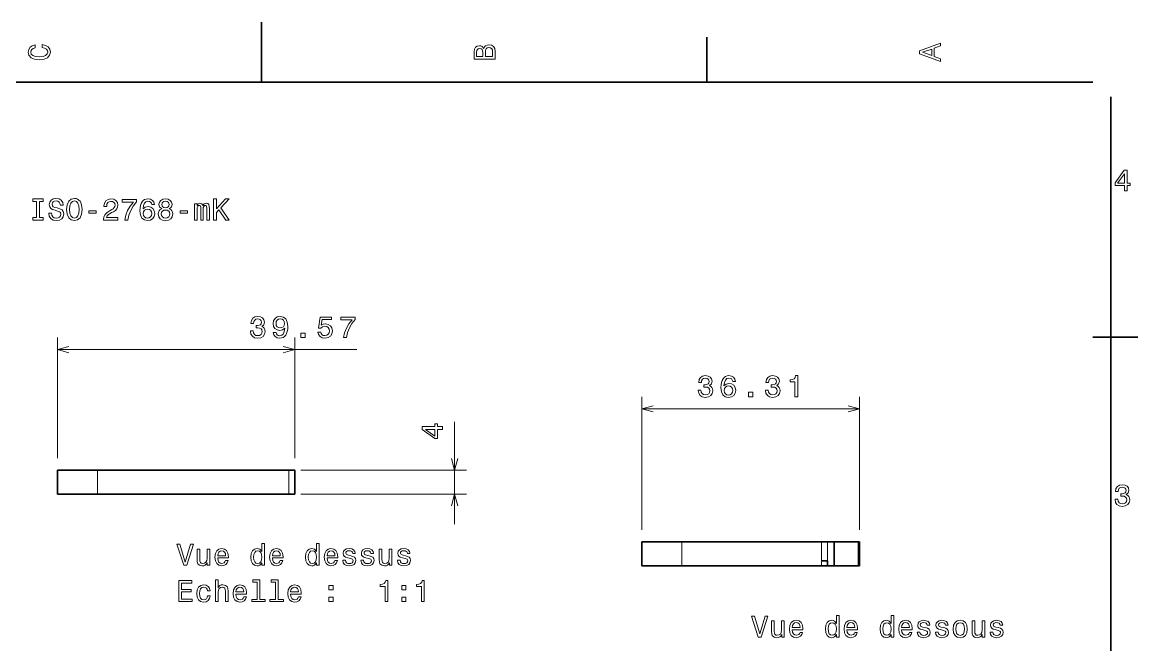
# Model space of a CAD drawing. Extents: x 0 to 297, y 0 to 210.
# Drawn here: x 108.7 to 294.5, y 106.3 to 210 of the extents above; entities that cross this region are included whole.
import ezdxf

# ---------------------------------------------------------------- set-up
doc = ezdxf.new("R2010")
doc.units = 0

msp = doc.modelspace()

# ---------------------------------------------------------------- linework, layer by layer
at = {"color": 7, "lineweight": 35, "ltscale": 0.25}
msp.add_line((148.5, 200), (148.5, 210), dxfattribs=at)
at = {"color": 7, "lineweight": 35, "ltscale": 0.1875}
for p, q in [((222.699997, 200), (222.699997, 207.5)), ((287, 157.5), (294.5, 157.5))]:
    msp.add_line(p, q, dxfattribs=at)
at = {"color": 7, "lineweight": 35}
for p, q in [((287, 200), (10, 200)), ((290, 7.593956), (290, 197.593964)), ((153.0634, 135.360916), (121.195175, 135.360916)), ((153.0634, 131.360916), (121.195175, 131.360916)), ((218.554901, 123.39077), (241.836823, 123.39077)), ((218.554901, 119.39077), (241.836578, 119.39077))]:
    msp.add_line(p, q, dxfattribs=at)
at = {"color": 7, "lineweight": 13}
for p, q in [((114.495178, 137.360916), (114.495178, 157.454132)), ((154.063385, 137.360916), (154.063385, 157.454132)), ((114.495178, 155.454132), (164.40152, 155.454132)), ((211.854904, 125.39077), (211.854904, 147.585052)), ((248.165375, 125.39077), (248.165375, 147.585052)), ((211.854904, 145.585052), (248.165375, 145.585052)), ((155.063385, 135.360916), (182.676834, 135.360916)), ((155.063385, 131.360916), (182.676834, 131.360916))]:
    msp.add_line(p, q, dxfattribs=at)
at = {"color": 7, "lineweight": 13, "ltscale": 0.425901}
msp.add_line((180.676834, 126.360916), (180.676834, 143.396942), dxfattribs=at)
at = {"color": 7, "lineweight": 35, "ltscale": 0.1675}
for p, q in [((114.495178, 135.360916), (121.195175, 135.360916)), ((114.495178, 131.360916), (121.195175, 131.360916)), ((218.554901, 123.39077), (211.854904, 123.39077)), ((218.554901, 119.39077), (211.854904, 119.39077))]:
    msp.add_line(p, q, dxfattribs=at)
at = {"color": 7, "lineweight": 35, "ltscale": 0.1}
for p, q in [((114.495178, 135.360916), (114.495178, 131.360916)), ((154.063385, 135.360916), (154.063385, 131.360916)), ((211.854904, 119.39077), (211.854904, 123.39077)), ((243.918076, 119.39077), (243.918076, 123.39077)), ((247.990814, 119.39077), (247.990814, 123.39077)), ((248.165375, 119.39077), (248.165375, 123.39077))]:
    msp.add_line(p, q, dxfattribs=at)
at = {"color": 7, "lineweight": 13, "ltscale": 0.1}
for p, q in [((121.195175, 135.360916), (121.195175, 131.360916)), ((153.0634, 135.360916), (153.0634, 131.360916)), ((218.554901, 119.39077), (218.554901, 123.39077)), ((248.119705, 119.39077), (248.119705, 123.39077))]:
    msp.add_line(p, q, dxfattribs=at)
at = {"color": 7, "lineweight": 35, "ltscale": 0.025}
for p, q in [((153.0634, 135.360916), (154.063385, 135.360916)), ((153.0634, 131.360916), (154.063385, 131.360916)), ((242.836807, 123.39077), (241.836823, 123.39077))]:
    msp.add_line(p, q, dxfattribs=at)
at = {"color": 7, "lineweight": 13, "ltscale": 0.078068}
msp.add_line((241.836823, 120.268066), (241.836823, 123.39077), dxfattribs=at)
at = {"color": 7, "lineweight": 13, "ltscale": 0.07929}
msp.add_line((242.836807, 120.219177), (242.836807, 123.39077), dxfattribs=at)
at = {"color": 7, "lineweight": 35, "ltscale": 0.027032}
msp.add_line((243.918076, 123.39077), (242.836807, 123.39077), dxfattribs=at)
at = {"color": 7, "lineweight": 35, "ltscale": 0.101831}
msp.add_line((243.917572, 123.39077), (247.990814, 123.39077), dxfattribs=at)
at = {"color": 7, "lineweight": 35, "ltscale": 0.003222}
for p, q in [((247.990814, 123.39077), (248.119705, 123.39077)), ((247.990814, 119.39077), (248.119705, 119.39077))]:
    msp.add_line(p, q, dxfattribs=at)
at = {"color": 7, "lineweight": 35, "ltscale": 0.001142}
for p, q in [((248.165375, 123.39077), (248.119705, 123.39077)), ((248.165375, 119.39077), (248.119705, 119.39077))]:
    msp.add_line(p, q, dxfattribs=at)
at = {"color": 7, "lineweight": 35, "ltscale": 0.025006}
msp.add_line((241.836578, 119.39077), (242.836807, 119.39077), dxfattribs=at)
at = {"color": 7, "lineweight": 35, "ltscale": 0.024973}
msp.add_line((241.836823, 120.268066), (242.835693, 120.256927), dxfattribs=at)
at = {"color": 7, "lineweight": 35, "ltscale": 0.000944}
msp.add_line((242.836807, 120.219177), (242.835693, 120.256927), dxfattribs=at)
at = {"color": 7, "lineweight": 35, "ltscale": 0.000188}
msp.add_line((242.84433, 119.39077), (242.836807, 119.39077), dxfattribs=at)
at = {"color": 7, "lineweight": 35, "ltscale": 0.026843}
msp.add_line((243.918076, 119.39077), (242.844345, 119.39077), dxfattribs=at)
at = {"color": 7, "lineweight": 35, "ltscale": 0.101818}
msp.add_line((243.918091, 119.39077), (247.990814, 119.39077), dxfattribs=at)
at = {"color": 7, "lineweight": 13}
for points in [[(111.93206, 205.817017), (112.35569, 205.716141), (112.658287, 205.549713), (112.844887, 205.317734), (112.905403, 205.045395), (112.814629, 204.71759), (112.54229, 204.460388), (112.098488, 204.28891), (111.483215, 204.233429), (110.872986, 204.28891), (110.424141, 204.455338), (110.151802, 204.71254), (110.055984, 205.045395), (110.106415, 205.287476), (110.247627, 205.494247), (110.474571, 205.655624), (110.787247, 205.766571), (110.787247, 206.245682), (110.308144, 206.094391), (109.94503, 205.832138), (109.718086, 205.474075), (109.637398, 205.045395), (109.763474, 204.510818), (110.116501, 204.10231), (110.696472, 203.840057), (111.483215, 203.749283), (112.269958, 203.840057), (112.84993, 204.10231), (113.208, 204.510818), (113.329041, 205.045395), (113.233215, 205.51442), (112.965927, 205.892654), (112.527161, 206.159943), (111.93206, 206.301163)], [(261.633209, 203.466858), (261.633209, 203.930847), (260.604401, 204.298996), (260.604401, 205.695969), (261.633209, 206.064133), (261.633209, 206.538193), (258.128174, 205.257217), (258.128174, 204.742798)], [(185.542007, 205.630417), (185.249496, 205.983429), (185.052811, 206.074219), (184.81073, 206.104477), (184.432495, 206.03891), (184.160156, 205.842224), (183.993729, 205.524506), (183.933212, 205.080704), (183.933212, 203.835022), (187.433212, 203.835022), (187.433212, 205.151306), (187.36261, 205.620331), (187.155838, 205.968307), (186.828018, 206.185165), (186.384216, 206.260818), (186.08667, 206.215424), (185.839554, 206.094391), (185.65799, 205.897705)], [(185.385666, 204.984879), (185.385666, 204.298996), (184.351807, 204.298996), (184.351807, 205.025223), (184.382065, 205.297562), (184.472839, 205.489197), (184.629181, 205.605194), (184.86116, 205.645538), (185.093155, 205.600143), (185.254532, 205.479111), (185.355408, 205.272339)], [(187.014618, 205.095825), (187.014618, 204.298996), (185.809296, 204.298996), (185.809296, 205.050446), (185.844589, 205.368164), (185.9505, 205.595108), (186.132065, 205.731277), (186.394302, 205.776657), (186.671692, 205.731277), (186.863327, 205.605194), (186.979324, 205.393372)], [(260.17572, 204.460388), (258.632477, 205), (260.17572, 205.539627)], [(292.277374, 181.916794), (292.731262, 181.916794), (292.731262, 182.784225), (293.23056, 182.784225), (293.23056, 183.187683), (292.731262, 183.187683), (292.731262, 185.341141), (292.272339, 185.341141), (290.739197, 183.228027), (290.739197, 182.784225), (292.277374, 182.784225)], [(291.162842, 183.187683), (292.277374, 184.756134), (292.277374, 183.187683)], [(111.030319, 177.475815), (110.384781, 177.475815), (110.384781, 177.052185), (112.139824, 177.052185), (112.139824, 177.475815), (111.494293, 177.475815), (111.494293, 180.128555), (112.139824, 180.128555), (112.139824, 180.552185), (110.384781, 180.552185), (110.384781, 180.128555), (111.030319, 180.128555)], [(113.501503, 178.207077), (113.042564, 178.207077), (113.143433, 177.672501), (113.395592, 177.279129), (113.78392, 177.042099), (114.308418, 176.95636), (114.827873, 177.037048), (115.216202, 177.258957), (115.463318, 177.606934), (115.554092, 178.065872), (115.478447, 178.479416), (115.266632, 178.746704), (114.923691, 178.923218), (114.46476, 179.054352), (114.071388, 179.150162), (113.814178, 179.261124), (113.667931, 179.422501), (113.622536, 179.674667), (113.667931, 179.901611), (113.799049, 180.073074), (114.000778, 180.189072), (114.27816, 180.229416), (114.560577, 180.178986), (114.782478, 180.042816), (114.928734, 179.815872), (114.999336, 179.50824), (115.458275, 179.50824), (115.458275, 179.518326), (115.377579, 179.992386), (115.140549, 180.345413), (114.767349, 180.567322), (114.263031, 180.64296), (113.809135, 180.567322), (113.456108, 180.355499), (113.229164, 180.027695), (113.148476, 179.604065), (113.214035, 179.225815), (113.405678, 178.968613), (113.708275, 178.797134), (114.121819, 178.666016), (114.530319, 178.550018), (114.837959, 178.439072), (115.024559, 178.277695), (115.090118, 178.015442), (115.029602, 177.748154), (114.87326, 177.546417), (114.63623, 177.420334), (114.32859, 177.37999), (113.985649, 177.435471), (113.723404, 177.596848), (113.556976, 177.8591)], [(116.038246, 178.802185), (116.129028, 178.015442), (116.391273, 177.435471), (116.799774, 177.077408), (117.334358, 176.95636), (117.863899, 177.077408), (118.277443, 177.435471), (118.534645, 178.015442), (118.630463, 178.802185), (118.534645, 179.583893), (118.423691, 179.901611), (118.277443, 180.163849), (117.863899, 180.521927), (117.611732, 180.612701), (117.334358, 180.64801), (116.794731, 180.521927), (116.38623, 180.1689), (116.129028, 179.588928)], [(122.175858, 177.052185), (124.581482, 177.052185), (124.581482, 177.485901), (122.680183, 177.485901), (122.786095, 177.722931), (122.967651, 177.919617), (123.527443, 178.277695), (123.824997, 178.428986), (124.157852, 178.645844), (124.394882, 178.89801), (124.531052, 179.195557), (124.581482, 179.533447), (124.495743, 179.957077), (124.258713, 180.289932), (123.895599, 180.501755), (123.426582, 180.577408), (122.942429, 180.491669), (122.57428, 180.254639), (122.337242, 179.876389), (122.256554, 179.377106), (122.256554, 179.306503), (122.715485, 179.306503), (122.715485, 179.346848), (122.760872, 179.689789), (122.897041, 179.941956), (123.113899, 180.103333), (123.401367, 180.158813), (123.693871, 180.108383), (123.910728, 179.9823), (124.051941, 179.785614), (124.102371, 179.538498), (124.06707, 179.306503), (123.971252, 179.109818), (123.809868, 178.938354), (123.587967, 178.787048), (123.290413, 178.625671), (122.796181, 178.312988), (122.448196, 177.980133), (122.241425, 177.576675), (122.175858, 177.067322)], [(125.741425, 177.052185), (126.250793, 177.052185), (126.417221, 177.884323), (126.709724, 178.66098), (127.123268, 179.382156), (127.662895, 180.057953), (127.662895, 180.476532), (125.262321, 180.476532), (125.262321, 180.017609), (127.178749, 180.017609), (126.623993, 179.336761), (126.205406, 178.625671), (125.912895, 177.869186)], [(130.688843, 179.6091), (130.593018, 180.017609), (130.371109, 180.32019), (130.028168, 180.511841), (129.584366, 180.577408), (129.286819, 180.542099), (129.029602, 180.446274), (128.802673, 180.289932), (128.611023, 180.068039), (128.459732, 179.790665), (128.348785, 179.452759), (128.278168, 179.054352), (128.257996, 178.605499), (128.338684, 177.889359), (128.585815, 177.369904), (128.984222, 177.057236), (129.5289, 176.951324), (130.018097, 177.042099), (130.391296, 177.279129), (130.633362, 177.652328), (130.719086, 178.126389), (130.633362, 178.605499), (130.401367, 178.973648), (130.043304, 179.205643), (129.599487, 179.286331), (129.120392, 179.185471), (128.762329, 178.89801), (128.837982, 179.452759), (128.999359, 179.851181), (129.246475, 180.088211), (129.589417, 180.1689), (129.841583, 180.128555), (130.033218, 180.022644), (130.159302, 179.84613), (130.224854, 179.6091)], [(131.88913, 178.938354), (131.631927, 178.797134), (131.455414, 178.600449), (131.344452, 178.353333), (131.309158, 178.055786), (131.389847, 177.606934), (131.621826, 177.258957), (132.000076, 177.037048), (132.514496, 176.951324), (133.023849, 177.037048), (133.4021, 177.258957), (133.634094, 177.606934), (133.719818, 178.055786), (133.679474, 178.353333), (133.573563, 178.600449), (133.391998, 178.797134), (133.139847, 178.938354), (133.341583, 179.059387), (133.482788, 179.225815), (133.568512, 179.427551), (133.598785, 179.674667), (133.518097, 180.03273), (133.306274, 180.32019), (132.963333, 180.50679), (132.514496, 180.577408), (132.060593, 180.50679), (131.717651, 180.32019), (131.500793, 180.03273), (131.42514, 179.674667), (131.450363, 179.427551), (131.536102, 179.225815)], [(140.528183, 177.052185), (140.992157, 177.052185), (140.992157, 178.297867), (141.405701, 178.741669), (142.58078, 177.052185), (143.14563, 177.052185), (141.733521, 179.079559), (143.10527, 180.552185), (142.48999, 180.552185), (140.992157, 178.933304), (140.992157, 180.552185), (140.528183, 180.552185)], [(116.5224, 178.802185), (116.577873, 179.412415), (116.744301, 179.861267), (117.001503, 180.133591), (117.334358, 180.229416), (117.662163, 180.133591), (117.919373, 179.856216), (118.0858, 179.407379), (118.146317, 178.802185), (118.0858, 178.191956), (117.919373, 177.743103), (117.662163, 177.470779), (117.334358, 177.37999), (117.001503, 177.470779), (116.744301, 177.743103), (116.577873, 178.186905)], [(119.760155, 178.207077), (120.980614, 178.207077), (120.980614, 178.605499), (119.760155, 178.605499)], [(130.229904, 178.121353), (130.174423, 177.803619), (130.033218, 177.561554), (129.806274, 177.400162), (129.523849, 177.349731), (129.226303, 177.400162), (128.999359, 177.556503), (128.853104, 177.798584), (128.807709, 178.116302), (128.858154, 178.428986), (128.999359, 178.666016), (129.231354, 178.817322), (129.544022, 178.872787), (129.81636, 178.817322), (130.033218, 178.671066), (130.174423, 178.434036)], [(131.793304, 178.065872), (131.838684, 178.33316), (131.984955, 178.534897), (132.211884, 178.666016), (132.514496, 178.711411), (132.812042, 178.666016), (133.038986, 178.534897), (133.185242, 178.33316), (133.235672, 178.065872), (133.185242, 177.778412), (133.038986, 177.561554), (132.812042, 177.420334), (132.514496, 177.374954), (132.211884, 177.420334), (131.984955, 177.561554), (131.838684, 177.778412)], [(131.904266, 179.634323), (131.944611, 179.856216), (132.065643, 180.027695), (132.257278, 180.133591), (132.514496, 180.17395), (132.766647, 180.133591), (132.958282, 180.027695), (133.07933, 179.856216), (133.124725, 179.634323), (133.07933, 179.407379), (132.958282, 179.230865), (132.766647, 179.114868), (132.514496, 179.079559), (132.257278, 179.119904), (132.065643, 179.230865), (131.944611, 179.407379)], [(134.940277, 178.207077), (136.160736, 178.207077), (136.160736, 178.605499), (134.940277, 178.605499)], [(137.366089, 177.052185), (137.774582, 177.052185), (137.774582, 178.862701), (137.799805, 179.13504), (137.875443, 179.331726), (137.99144, 179.447723), (138.142731, 179.493103), (138.263763, 179.452759), (138.344467, 179.351898), (138.384811, 179.18042), (138.399933, 178.953476), (138.399933, 177.052185), (138.783234, 177.052185), (138.783234, 178.862701), (138.808441, 179.12999), (138.884094, 179.326675), (139.005127, 179.447723), (139.156433, 179.493103), (139.277466, 179.452759), (139.358154, 179.351898), (139.408585, 178.953476), (139.408585, 177.052185), (139.817078, 177.052185), (139.817078, 178.923218), (139.79187, 179.311554), (139.711182, 179.6091), (139.549805, 179.790665), (139.287537, 179.856216), (138.979919, 179.755356), (138.742889, 179.462845), (138.556274, 179.750305), (138.243591, 179.856216), (137.956146, 179.755356), (137.75946, 179.472931), (137.75946, 179.760391), (137.366089, 179.760391)], [(146.668533, 158.553558), (146.668533, 158.518265), (146.749222, 158.034103), (146.986252, 157.67099), (147.359451, 157.439011), (147.853683, 157.353271), (148.378174, 157.439011), (148.771545, 157.660919), (149.023712, 158.013931), (149.114487, 158.467834), (149.074142, 158.765381), (148.963196, 159.007446), (148.781647, 159.194046), (148.539566, 159.330215), (148.867371, 159.602554), (148.983368, 160.03627), (148.907715, 160.429642), (148.690857, 160.727188), (148.33783, 160.913788), (147.853683, 160.979355), (147.399796, 160.898666), (147.051819, 160.676758), (146.82486, 160.32373), (146.749222, 159.854721), (146.749222, 159.819412), (147.198059, 159.819412), (147.238419, 160.142181), (147.369537, 160.374161), (147.58136, 160.515381), (147.878906, 160.565811), (148.141144, 160.525467), (148.332794, 160.419556), (148.448792, 160.248093), (148.494171, 160.016098), (148.448792, 159.768982), (148.327744, 159.602554), (148.115936, 159.501694), (147.828476, 159.471436), (147.63179, 159.476471), (147.63179, 159.078064), (147.878906, 159.08815), (148.196625, 159.042755), (148.433655, 158.921722), (148.57486, 158.725037), (148.625305, 158.467834), (148.569824, 158.175323), (148.423569, 157.958466), (148.191589, 157.822296), (147.883942, 157.776901), (147.566223, 157.827332), (147.334229, 157.978638), (147.187988, 158.220703), (147.132507, 158.553558)], [(150.465073, 158.321579), (150.54071, 157.923157), (150.757568, 157.615524), (151.10051, 157.423874), (151.554413, 157.353271), (151.851959, 157.38858), (152.119247, 157.479355), (152.346191, 157.635696), (152.537842, 157.857605), (152.689133, 158.134979), (152.800079, 158.477921), (152.865646, 158.871292), (152.890869, 159.32518), (152.80513, 160.03627), (152.558014, 160.555725), (152.164642, 160.868408), (151.625015, 160.979355), (151.130768, 160.88858), (150.757568, 160.6465), (150.515503, 160.2733), (150.434814, 159.804291), (150.515503, 159.320129), (150.752533, 158.951981), (151.10556, 158.719986), (151.554413, 158.644348), (152.028473, 158.740158), (152.386536, 159.032669), (152.305847, 158.47287), (152.14447, 158.074463), (151.897339, 157.837418), (151.559448, 157.76178), (151.297195, 157.797073), (151.10556, 157.908035), (150.979477, 158.084549), (150.929047, 158.321579)], [(150.924011, 159.809326), (150.974442, 160.122009), (151.115646, 160.369125), (151.337555, 160.525467), (151.625015, 160.580933), (151.922562, 160.525467), (152.149506, 160.369125), (152.29071, 160.127045), (152.346191, 159.814362), (152.29071, 159.496643), (152.149506, 159.259613), (151.917511, 159.113358), (151.609879, 159.062927), (151.332504, 159.113358), (151.115646, 159.259613), (150.974442, 159.491608)], [(157.896774, 158.366959), (158.007721, 157.953415), (158.254837, 157.630646), (158.61795, 157.428925), (159.081924, 157.353271), (159.591293, 157.444046), (159.989716, 157.691177), (160.241867, 158.084549), (160.337692, 158.588867), (160.251953, 159.057892), (160.009888, 159.426041), (159.631638, 159.663071), (159.142456, 159.74881), (158.764206, 159.688293), (158.471695, 159.521866), (158.612915, 160.464951), (160.146057, 160.464951), (160.146057, 160.878494), (158.275009, 160.878494), (157.997635, 159.022583), (158.401093, 159.022583), (158.693604, 159.259613), (159.066803, 159.345352), (159.389557, 159.289871), (159.636688, 159.128494), (159.79303, 158.881378), (159.848495, 158.563644), (159.79303, 158.245926), (159.631638, 157.99881), (159.384521, 157.842468), (159.066803, 157.786987), (158.7995, 157.822296), (158.592743, 157.938293), (158.441437, 158.119843), (158.365784, 158.366959)], [(162.182495, 157.454132), (162.691864, 157.454132), (162.858292, 158.28627), (163.150803, 159.062927), (163.564346, 159.784103), (164.103973, 160.4599), (164.103973, 160.878494), (161.7034, 160.878494), (161.7034, 160.419556), (163.619827, 160.419556), (163.065063, 159.738724), (162.646484, 159.027618), (162.353973, 158.271149)], [(155.063477, 157.454132), (155.759445, 157.454132), (155.759445, 158.205582), (155.063477, 158.205582)], [(221.267197, 148.684479), (221.267197, 148.64917), (221.347885, 148.165024), (221.584915, 147.80191), (221.958115, 147.569916), (222.452362, 147.484192), (222.976852, 147.569916), (223.370224, 147.791824), (223.622375, 148.144852), (223.713165, 148.59874), (223.672821, 148.896286), (223.561859, 149.138367), (223.38031, 149.324966), (223.138229, 149.461136), (223.466049, 149.733459), (223.582031, 150.167191), (223.506393, 150.560562), (223.289536, 150.858109), (222.936508, 151.044708), (222.452362, 151.11026), (221.998459, 151.029572), (221.650482, 150.807678), (221.423538, 150.454651), (221.347885, 149.985626), (221.347885, 149.950317), (221.796738, 149.950317), (221.837082, 150.273102), (221.968201, 150.505081), (222.180023, 150.646286), (222.47757, 150.696716), (222.739822, 150.656372), (222.931458, 150.550476), (223.047455, 150.378998), (223.09285, 150.147003), (223.047455, 149.899902), (222.926422, 149.733459), (222.7146, 149.632599), (222.427139, 149.602341), (222.230453, 149.607391), (222.230453, 149.208969), (222.47757, 149.219055), (222.795288, 149.173676), (223.032318, 149.052628), (223.173538, 148.855942), (223.223969, 148.59874), (223.168488, 148.306229), (223.022232, 148.089371), (222.790253, 147.953217), (222.48262, 147.907822), (222.164886, 147.958252), (221.932907, 148.109543), (221.786652, 148.351624), (221.731171, 148.684479)], [(227.484482, 150.141968), (227.388672, 150.550476), (227.166763, 150.853058), (226.823822, 151.044708), (226.38002, 151.11026), (226.082474, 151.074966), (225.825272, 150.979141), (225.598312, 150.8228), (225.406677, 150.600906), (225.255386, 150.323517), (225.144424, 149.985626), (225.073822, 149.587219), (225.05365, 149.138367), (225.134338, 148.422226), (225.381454, 147.902771), (225.779877, 147.590088), (226.324539, 147.484192), (226.813736, 147.574966), (227.186935, 147.811996), (227.429016, 148.185196), (227.51474, 148.659256), (227.429016, 149.138367), (227.197021, 149.506531), (226.838959, 149.73851), (226.395157, 149.819199), (225.916046, 149.718338), (225.557968, 149.430878), (225.633621, 149.985626), (225.794998, 150.384048), (226.04213, 150.621078), (226.385071, 150.701767), (226.637222, 150.661423), (226.828873, 150.555511), (226.954941, 150.378998), (227.020508, 150.141968)], [(232.475266, 148.684479), (232.475266, 148.64917), (232.555954, 148.165024), (232.792984, 147.80191), (233.166183, 147.569916), (233.660431, 147.484192), (234.184921, 147.569916), (234.578293, 147.791824), (234.830444, 148.144852), (234.921234, 148.59874), (234.88089, 148.896286), (234.769928, 149.138367), (234.588379, 149.324966), (234.346298, 149.461136), (234.674118, 149.733459), (234.7901, 150.167191), (234.714462, 150.560562), (234.497604, 150.858109), (234.144577, 151.044708), (233.660431, 151.11026), (233.206528, 151.029572), (232.858551, 150.807678), (232.631607, 150.454651), (232.555954, 149.985626), (232.555954, 149.950317), (233.004807, 149.950317), (233.045151, 150.273102), (233.17627, 150.505081), (233.388092, 150.646286), (233.685638, 150.696716), (233.947891, 150.656372), (234.139526, 150.550476), (234.255524, 150.378998), (234.300919, 150.147003), (234.255524, 149.899902), (234.134491, 149.733459), (233.922668, 149.632599), (233.635208, 149.602341), (233.438522, 149.607391), (233.438522, 149.208969), (233.685638, 149.219055), (234.003357, 149.173676), (234.240387, 149.052628), (234.381607, 148.855942), (234.432037, 148.59874), (234.376556, 148.306229), (234.230301, 148.089371), (233.998322, 147.953217), (233.690689, 147.907822), (233.372955, 147.958252), (233.140976, 148.109543), (232.99472, 148.351624), (232.93924, 148.684479)], [(237.391403, 147.585052), (237.850342, 147.585052), (237.850342, 151.11026), (237.507401, 151.11026), (237.416626, 150.802628), (237.235062, 150.595856), (236.957687, 150.474823), (236.574402, 150.434479), (236.574402, 150.076416), (237.391403, 150.076416)], [(227.025558, 148.654221), (226.970078, 148.336487), (226.828873, 148.094421), (226.601929, 147.933044), (226.319504, 147.882599), (226.021957, 147.933044), (225.794998, 148.089371), (225.648758, 148.331451), (225.603363, 148.64917), (225.653793, 148.961853), (225.794998, 149.198883), (226.026993, 149.350189), (226.339676, 149.405655), (226.612015, 149.350189), (226.828873, 149.203934), (226.970078, 148.966888)], [(229.662155, 147.585052), (230.358124, 147.585052), (230.358124, 148.336487), (229.662155, 148.336487)], [(178.676834, 142.156311), (178.676834, 142.610199), (177.809402, 142.610199), (177.809402, 143.109482), (177.405945, 143.109482), (177.405945, 142.610199), (175.252487, 142.610199), (175.252487, 142.15126), (177.365601, 140.618118), (177.809402, 140.618118), (177.809402, 142.156311)], [(177.405945, 141.041748), (175.837494, 142.156311), (177.405945, 142.156311)], [(290.729126, 130.51622), (290.729126, 130.480911), (290.809814, 129.996765), (291.046844, 129.633652), (291.420044, 129.401657), (291.914276, 129.315933), (292.438782, 129.401657), (292.832153, 129.623566), (293.08429, 129.976593), (293.175079, 130.430481), (293.134735, 130.728027), (293.023773, 130.970108), (292.842224, 131.156708), (292.600159, 131.292877), (292.927948, 131.565216), (293.043945, 131.998932), (292.968292, 132.392303), (292.751434, 132.68985), (292.398407, 132.87645), (291.914276, 132.942017), (291.460388, 132.861313), (291.112396, 132.63942), (290.885468, 132.286392), (290.809814, 131.817368), (290.809814, 131.782074), (291.258636, 131.782074), (291.299011, 132.104828), (291.430115, 132.336823), (291.641937, 132.478027), (291.939484, 132.528473), (292.201721, 132.488113), (292.393372, 132.382217), (292.509369, 132.210739), (292.554749, 131.97876), (292.509369, 131.731628), (292.388336, 131.565216), (292.176514, 131.46434), (291.889069, 131.434082), (291.692383, 131.439133), (291.692383, 131.04071), (291.939484, 131.050797), (292.257202, 131.005417), (292.494232, 130.884369), (292.635468, 130.687683), (292.685883, 130.430481), (292.630402, 130.13797), (292.484161, 129.921112), (292.252167, 129.784943), (291.944519, 129.739563), (291.626801, 129.789993), (291.394806, 129.941284), (291.248566, 130.183365), (291.193085, 130.51622)], [(136.67482, 123.009331), (135.797287, 120.028786), (134.894562, 123.009331), (134.415451, 123.009331), (135.545135, 119.504288), (136.049454, 119.504288), (137.153915, 123.009331)], [(148.561707, 119.922874), (148.561707, 119.504288), (149.005508, 119.504288), (149.005508, 123.125328), (148.566742, 123.125328), (148.566742, 121.798958), (148.228851, 122.182243), (148.022079, 122.273018), (147.785049, 122.308319), (147.356369, 122.207458), (147.023514, 121.925034), (146.806656, 121.471146), (146.731018, 120.860916), (146.806656, 120.250687), (147.023514, 119.791748), (147.356369, 119.504288), (147.785049, 119.40847), (148.022079, 119.443771), (148.233887, 119.534546)], [(157.669769, 119.922874), (157.669769, 119.504288), (158.113571, 119.504288), (158.113571, 123.125328), (157.67482, 123.125328), (157.67482, 121.798958), (157.336914, 122.182243), (157.130142, 122.273018), (156.893112, 122.308319), (156.464447, 122.207458), (156.131592, 121.925034), (155.914734, 121.471146), (155.839081, 120.860916), (155.914734, 120.250687), (156.131592, 119.791748), (156.464447, 119.504288), (156.893112, 119.40847), (157.130142, 119.443771), (157.341965, 119.534546)], [(139.877258, 122.212502), (139.433456, 122.212502), (139.433456, 120.649101), (139.383026, 120.285988), (139.236771, 120.023743), (139.009827, 119.862358), (138.71228, 119.811928), (138.47525, 119.852272), (138.323944, 119.973305), (138.23822, 120.180077), (138.218048, 120.472588), (138.218048, 122.212502), (137.774231, 122.212502), (137.774231, 120.432243), (137.789368, 120.074173), (137.885193, 119.776619), (138.177704, 119.504288), (138.646713, 119.40847), (138.89888, 119.443771), (139.115738, 119.534546), (139.302338, 119.690887), (139.453629, 119.917831), (139.453629, 119.504288), (139.877258, 119.504288)], [(141.213715, 120.72979), (142.988937, 120.72979), (142.993973, 120.936562), (142.913284, 121.516533), (142.691391, 121.950256), (142.338364, 122.212502), (141.869339, 122.308319), (141.4104, 122.207458), (141.057373, 121.925034), (140.830429, 121.466103), (140.749741, 120.860916), (140.825394, 120.240601), (141.052338, 119.786705), (141.400314, 119.504288), (141.854218, 119.40847), (142.247589, 119.47403), (142.570343, 119.6455), (142.807373, 119.917831), (142.943542, 120.280945), (142.504791, 120.280945), (142.414001, 120.079216), (142.282883, 119.927917), (141.909683, 119.806885), (141.622223, 119.862358), (141.405365, 120.038872), (141.264145, 120.326332), (141.213715, 120.714661)], [(141.213715, 121.102989), (141.269196, 121.450974), (141.405365, 121.708176), (141.612137, 121.864517), (141.884476, 121.919991), (142.151764, 121.864517), (142.358536, 121.708176), (142.484619, 121.450974), (142.529999, 121.102989)], [(147.860687, 121.909904), (148.153198, 121.839302), (148.375107, 121.642616), (148.506226, 121.314804), (148.556656, 120.860916), (148.506226, 120.401985), (148.375107, 120.074173), (148.153198, 119.872444), (147.860687, 119.806885), (147.583313, 119.872444), (147.371506, 120.074173), (147.230286, 120.407028), (147.184906, 120.860916), (147.230286, 121.309761), (147.371506, 121.637573), (147.583313, 121.839302)], [(150.321793, 120.72979), (152.097, 120.72979), (152.102051, 120.936562), (152.021362, 121.516533), (151.799454, 121.950256), (151.446426, 122.212502), (150.977417, 122.308319), (150.518478, 122.207458), (150.165451, 121.925034), (149.938507, 121.466103), (149.857819, 120.860916), (149.933456, 120.240601), (150.1604, 119.786705), (150.508392, 119.504288), (150.96228, 119.40847), (151.355652, 119.47403), (151.678421, 119.6455), (151.915451, 119.917831), (152.05162, 120.280945), (151.612854, 120.280945), (151.522079, 120.079216), (151.390961, 119.927917), (151.017761, 119.806885), (150.730286, 119.862358), (150.513428, 120.038872), (150.372223, 120.326332), (150.321793, 120.714661)], [(150.321793, 121.102989), (150.377258, 121.450974), (150.513428, 121.708176), (150.7202, 121.864517), (150.992538, 121.919991), (151.259827, 121.864517), (151.466599, 121.708176), (151.592682, 121.450974), (151.638077, 121.102989)], [(156.968765, 121.909904), (157.261276, 121.839302), (157.48317, 121.642616), (157.614304, 121.314804), (157.664734, 120.860916), (157.614304, 120.401985), (157.48317, 120.074173), (157.261276, 119.872444), (156.968765, 119.806885), (156.691391, 119.872444), (156.479568, 120.074173), (156.338364, 120.407028), (156.292969, 120.860916), (156.338364, 121.309761), (156.479568, 121.637573), (156.691391, 121.839302)], [(159.429855, 120.72979), (161.205078, 120.72979), (161.210114, 120.936562), (161.129425, 121.516533), (160.907532, 121.950256), (160.554504, 122.212502), (160.08548, 122.308319), (159.626541, 122.207458), (159.273514, 121.925034), (159.04657, 121.466103), (158.965881, 120.860916), (159.041534, 120.240601), (159.268478, 119.786705), (159.616455, 119.504288), (160.070343, 119.40847), (160.463715, 119.47403), (160.786484, 119.6455), (161.023514, 119.917831), (161.159683, 120.280945), (160.720917, 120.280945), (160.630142, 120.079216), (160.499023, 119.927917), (160.125824, 119.806885), (159.838364, 119.862358), (159.621506, 120.038872), (159.480286, 120.326332), (159.429855, 120.714661)], [(159.429855, 121.102989), (159.485336, 121.450974), (159.621506, 121.708176), (159.828278, 121.864517), (160.100616, 121.919991), (160.367905, 121.864517), (160.574677, 121.708176), (160.700745, 121.450974), (160.74614, 121.102989)], [(163.403915, 121.082817), (162.97525, 121.183685), (162.657532, 121.299675), (162.55162, 121.536705), (162.581879, 121.703133), (162.687775, 121.824173), (162.859253, 121.899818), (163.106369, 121.930077), (163.343399, 121.899818), (163.529999, 121.809044), (163.651031, 121.672874), (163.701477, 121.491318), (164.135193, 121.491318), (164.135193, 121.501404), (164.05954, 121.829216), (163.852768, 122.086418), (163.529999, 122.247803), (163.106369, 122.308319), (162.677704, 122.247803), (162.365021, 122.081375), (162.168335, 121.834259), (162.107819, 121.521576), (162.153198, 121.218987), (162.294403, 121.007172), (162.526398, 120.855873), (162.864288, 120.749962), (163.358536, 120.628929), (163.661133, 120.502846), (163.741821, 120.401985), (163.772079, 120.250687), (163.726685, 120.064087), (163.605652, 119.922874), (163.408966, 119.8321), (163.146713, 119.801842), (162.869339, 119.8321), (162.667603, 119.938004), (162.531448, 120.109474), (162.475967, 120.346504), (162.047287, 120.346504), (162.117905, 119.943047), (162.324677, 119.650543), (162.652481, 119.47403), (163.106369, 119.40847), (163.580429, 119.47403), (163.928421, 119.650543), (164.140228, 119.932961), (164.215881, 120.301117), (164.1604, 120.618843), (164.004059, 120.835701), (163.746857, 120.976913)], [(166.439941, 121.082817), (166.011261, 121.183685), (165.693542, 121.299675), (165.587646, 121.536705), (165.617889, 121.703133), (165.723801, 121.824173), (165.895279, 121.899818), (166.142395, 121.930077), (166.379425, 121.899818), (166.566025, 121.809044), (166.687057, 121.672874), (166.737488, 121.491318), (167.171204, 121.491318), (167.171204, 121.501404), (167.095566, 121.829216), (166.888794, 122.086418), (166.566025, 122.247803), (166.142395, 122.308319), (165.713715, 122.247803), (165.401031, 122.081375), (165.204346, 121.834259), (165.143829, 121.521576), (165.189224, 121.218987), (165.330429, 121.007172), (165.562424, 120.855873), (165.900314, 120.749962), (166.394562, 120.628929), (166.697144, 120.502846), (166.777832, 120.401985), (166.808105, 120.250687), (166.762711, 120.064087), (166.641678, 119.922874), (166.444992, 119.8321), (166.182739, 119.801842), (165.905365, 119.8321), (165.703629, 119.938004), (165.567459, 120.109474), (165.511993, 120.346504), (165.083313, 120.346504), (165.153915, 119.943047), (165.360687, 119.650543), (165.688507, 119.47403), (166.142395, 119.40847), (166.616455, 119.47403), (166.964447, 119.650543), (167.176254, 119.932961), (167.251907, 120.301117), (167.196426, 120.618843), (167.040085, 120.835701), (166.782883, 120.976913)], [(170.237488, 122.212502), (169.793686, 122.212502), (169.793686, 120.649101), (169.743256, 120.285988), (169.597, 120.023743), (169.370056, 119.862358), (169.07251, 119.811928), (168.83548, 119.852272), (168.684174, 119.973305), (168.59845, 120.180077), (168.578278, 120.472588), (168.578278, 122.212502), (168.13446, 122.212502), (168.13446, 120.432243), (168.149597, 120.074173), (168.245422, 119.776619), (168.537933, 119.504288), (169.006943, 119.40847), (169.259109, 119.443771), (169.475967, 119.534546), (169.662567, 119.690887), (169.813858, 119.917831), (169.813858, 119.504288), (170.237488, 119.504288)], [(172.511993, 121.082817), (172.083313, 121.183685), (171.765594, 121.299675), (171.659683, 121.536705), (171.689941, 121.703133), (171.795853, 121.824173), (171.967316, 121.899818), (172.214432, 121.930077), (172.451477, 121.899818), (172.638062, 121.809044), (172.759109, 121.672874), (172.80954, 121.491318), (173.243256, 121.491318), (173.243256, 121.501404), (173.167603, 121.829216), (172.960831, 122.086418), (172.638062, 122.247803), (172.214432, 122.308319), (171.785767, 122.247803), (171.473083, 122.081375), (171.276398, 121.834259), (171.215881, 121.521576), (171.261261, 121.218987), (171.402481, 121.007172), (171.63446, 120.855873), (171.972366, 120.749962), (172.466599, 120.628929), (172.769196, 120.502846), (172.849884, 120.401985), (172.880142, 120.250687), (172.834747, 120.064087), (172.713715, 119.922874), (172.517029, 119.8321), (172.254791, 119.801842), (171.977402, 119.8321), (171.775681, 119.938004), (171.639511, 120.109474), (171.58403, 120.346504), (171.155365, 120.346504), (171.225967, 119.943047), (171.432739, 119.650543), (171.760544, 119.47403), (172.214432, 119.40847), (172.688507, 119.47403), (173.036484, 119.650543), (173.248291, 119.932961), (173.323944, 120.301117), (173.268463, 120.618843), (173.112137, 120.835701), (172.854919, 120.976913)], [(134.73822, 113.457458), (136.95723, 113.457458), (136.95723, 113.881088), (135.202194, 113.881088), (135.202194, 115.066246), (136.765594, 115.066246), (136.765594, 115.484833), (135.202194, 115.484833), (135.202194, 116.533829), (136.916885, 116.533829), (136.916885, 116.957458), (134.73822, 116.957458)], [(139.514145, 115.267975), (139.952911, 115.267975), (139.862137, 115.671432), (139.645279, 115.989159), (139.307373, 116.185844), (138.868622, 116.26149), (138.384476, 116.160629), (138.016312, 115.878204), (137.784332, 115.419273), (137.703629, 114.804001), (137.779282, 114.193771), (138.006226, 113.739876), (138.364288, 113.457458), (138.853485, 113.361641), (139.287201, 113.437286), (139.625107, 113.649101), (139.857086, 113.981956), (139.957962, 114.425758), (139.534332, 114.425758), (139.458679, 114.143341), (139.317459, 113.931519), (139.115738, 113.8004), (138.868622, 113.760056), (138.560989, 113.825615), (138.339081, 114.027344), (138.202911, 114.355156), (138.157516, 114.81913), (138.202911, 115.273018), (138.344116, 115.60083), (138.571075, 115.802559), (138.868622, 115.873161), (139.130859, 115.827774), (139.327545, 115.711784), (139.458679, 115.520142)], [(140.825394, 113.457458), (141.269196, 113.457458), (141.269196, 115.020859), (141.31459, 115.378929), (141.460831, 115.641174), (141.68779, 115.802559), (141.990372, 115.863075), (142.232452, 115.812645), (142.383743, 115.676476), (142.459396, 115.449532), (142.484619, 115.146942), (142.484619, 113.457458), (142.928421, 113.457458), (142.928421, 115.237717), (142.908249, 115.595787), (142.817459, 115.893341), (142.519913, 116.165672), (142.055939, 116.26149), (141.803772, 116.226189), (141.586914, 116.130371), (141.405365, 115.979073), (141.269196, 115.772301), (141.269196, 117.078499), (140.825394, 117.078499)], [(144.249741, 114.682961), (146.024963, 114.682961), (146.029999, 114.889732), (145.94931, 115.469704), (145.727402, 115.903427), (145.37439, 116.165672), (144.905365, 116.26149), (144.446426, 116.160629), (144.093399, 115.878204), (143.866455, 115.419273), (143.785767, 114.814087), (143.86142, 114.193771), (144.088364, 113.739876), (144.43634, 113.457458), (144.890228, 113.361641), (145.2836, 113.4272), (145.606369, 113.598671), (145.843399, 113.871002), (145.979568, 114.234116), (145.540802, 114.234116), (145.450027, 114.032387), (145.318909, 113.881088), (144.945709, 113.760056), (144.658249, 113.815529), (144.441391, 113.992043), (144.300171, 114.279503), (144.249741, 114.667831)], [(144.249741, 115.05616), (144.305222, 115.404144), (144.441391, 115.661346), (144.648163, 115.817688), (144.920486, 115.873161), (145.18779, 115.817688), (145.394562, 115.661346), (145.52063, 115.404144), (145.566025, 115.05616)], [(147.779999, 116.705299), (147.779999, 113.830658), (146.867172, 113.830658), (146.867172, 113.457458), (149.131592, 113.457458), (149.131592, 113.830658), (148.223801, 113.830658), (148.223801, 117.078499), (147.08403, 117.078499), (147.08403, 116.705299)], [(150.816025, 116.705299), (150.816025, 113.830658), (149.903198, 113.830658), (149.903198, 113.457458), (152.167603, 113.457458), (152.167603, 113.830658), (151.259827, 113.830658), (151.259827, 117.078499), (150.120056, 117.078499), (150.120056, 116.705299)], [(153.357819, 114.682961), (155.133026, 114.682961), (155.138077, 114.889732), (155.057373, 115.469704), (154.83548, 115.903427), (154.482452, 116.165672), (154.013428, 116.26149), (153.554504, 116.160629), (153.201477, 115.878204), (152.974533, 115.419273), (152.893829, 114.814087), (152.969482, 114.193771), (153.196426, 113.739876), (153.544418, 113.457458), (153.998306, 113.361641), (154.391678, 113.4272), (154.714447, 113.598671), (154.951477, 113.871002), (155.087646, 114.234116), (154.64888, 114.234116), (154.558105, 114.032387), (154.426971, 113.881088), (154.053772, 113.760056), (153.766312, 113.815529), (153.549454, 113.992043), (153.408249, 114.279503), (153.357819, 114.667831)], [(153.357819, 115.05616), (153.413284, 115.404144), (153.549454, 115.661346), (153.756226, 115.817688), (154.028564, 115.873161), (154.295853, 115.817688), (154.502625, 115.661346), (154.628708, 115.404144), (154.674103, 115.05616)], [(159.737488, 115.41423), (160.433456, 115.41423), (160.433456, 116.165672), (159.737488, 116.165672)], [(169.102768, 113.457458), (169.561707, 113.457458), (169.561707, 116.982674), (169.218765, 116.982674), (169.127991, 116.675041), (168.946426, 116.468262), (168.669052, 116.347229), (168.285767, 116.306885), (168.285767, 115.948814), (169.102768, 115.948814)], [(171.881592, 115.41423), (172.577545, 115.41423), (172.577545, 116.165672), (171.881592, 116.165672)], [(175.174805, 113.457458), (175.633743, 113.457458), (175.633743, 116.982674), (175.290802, 116.982674), (175.200027, 116.675041), (175.018463, 116.468262), (174.741089, 116.347229), (174.357803, 116.306885), (174.357803, 115.948814), (175.174805, 115.948814)], [(159.737488, 113.457458), (160.433456, 113.457458), (160.433456, 114.2089), (159.737488, 114.2089)], [(171.881592, 113.457458), (172.577545, 113.457458), (172.577545, 114.2089), (171.881592, 114.2089)], [(232.40567, 111.039185), (231.528137, 108.05864), (230.625412, 111.039185), (230.146301, 111.039185), (231.275986, 107.534142), (231.780304, 107.534142), (232.884766, 111.039185)], [(235.608109, 110.242355), (235.164307, 110.242355), (235.164307, 108.678955), (235.113876, 108.315842), (234.967621, 108.053596), (234.740677, 107.892212), (234.44313, 107.841782), (234.2061, 107.882126), (234.054794, 108.003159), (233.96907, 108.20993), (233.948898, 108.502441), (233.948898, 110.242355), (233.505096, 110.242355), (233.505096, 108.462097), (233.520218, 108.104027), (233.616043, 107.806473), (233.908554, 107.534142), (234.377563, 107.438324), (234.62973, 107.473625), (234.846588, 107.5644), (235.033188, 107.720741), (235.184479, 107.947685), (235.184479, 107.534142), (235.608109, 107.534142)], [(236.944565, 108.759644), (238.719788, 108.759644), (238.724823, 108.966415), (238.644135, 109.546387), (238.422241, 109.98011), (238.069214, 110.242355), (237.600189, 110.338173), (237.141251, 110.237312), (236.788223, 109.954887), (236.561279, 109.495956), (236.480591, 108.89077), (236.556244, 108.270454), (236.783188, 107.816559), (237.131165, 107.534142), (237.585052, 107.438324), (237.978424, 107.503883), (238.301193, 107.675354), (238.538223, 107.947685), (238.674393, 108.310799), (238.235641, 108.310799), (238.144852, 108.10907), (238.013733, 107.957771), (237.640533, 107.836739), (237.353073, 107.892212), (237.136215, 108.068726), (236.994995, 108.356186), (236.944565, 108.744514)], [(236.944565, 109.132843), (237.000046, 109.480827), (237.136215, 109.738029), (237.342987, 109.894371), (237.615326, 109.949844), (237.882614, 109.894371), (238.089386, 109.738029), (238.215469, 109.480827), (238.260849, 109.132843)], [(244.292557, 107.952728), (244.292557, 107.534142), (244.736359, 107.534142), (244.736359, 111.155182), (244.297592, 111.155182), (244.297592, 109.828812), (243.959702, 110.212097), (243.75293, 110.302872), (243.5159, 110.338173), (243.087219, 110.237312), (242.754364, 109.954887), (242.537506, 109.500999), (242.461868, 108.89077), (242.537506, 108.28054), (242.754364, 107.821602), (243.087219, 107.534142), (243.5159, 107.438324), (243.75293, 107.473625), (243.964737, 107.5644)], [(243.591537, 109.939758), (243.884048, 109.869156), (244.105957, 109.67247), (244.237076, 109.344658), (244.287506, 108.89077), (244.237076, 108.431839), (244.105957, 108.104027), (243.884048, 107.902298), (243.591537, 107.836739), (243.314163, 107.902298), (243.102356, 108.104027), (242.961136, 108.436882), (242.915756, 108.89077), (242.961136, 109.339615), (243.102356, 109.667427), (243.314163, 109.869156)], [(246.052643, 108.759644), (247.82785, 108.759644), (247.832901, 108.966415), (247.752213, 109.546387), (247.530304, 109.98011), (247.177277, 110.242355), (246.708252, 110.338173), (246.249329, 110.237312), (245.896301, 109.954887), (245.669357, 109.495956), (245.588669, 108.89077), (245.664307, 108.270454), (245.891251, 107.816559), (246.239243, 107.534142), (246.69313, 107.438324), (247.086502, 107.503883), (247.409271, 107.675354), (247.646301, 107.947685), (247.782471, 108.310799), (247.343704, 108.310799), (247.25293, 108.10907), (247.121796, 107.957771), (246.748611, 107.836739), (246.461136, 107.892212), (246.244278, 108.068726), (246.103073, 108.356186), (246.052643, 108.744514)], [(246.052643, 109.132843), (246.108109, 109.480827), (246.244278, 109.738029), (246.45105, 109.894371), (246.723389, 109.949844), (246.990677, 109.894371), (247.197449, 109.738029), (247.323532, 109.480827), (247.368927, 109.132843)], [(253.40062, 107.952728), (253.40062, 107.534142), (253.844421, 107.534142), (253.844421, 111.155182), (253.40567, 111.155182), (253.40567, 109.828812), (253.067764, 110.212097), (252.860992, 110.302872), (252.623962, 110.338173), (252.195297, 110.237312), (251.862442, 109.954887), (251.645584, 109.500999), (251.569931, 108.89077), (251.645584, 108.28054), (251.862442, 107.821602), (252.195297, 107.534142), (252.623962, 107.438324), (252.860992, 107.473625), (253.072815, 107.5644)], [(252.699615, 109.939758), (252.992126, 109.869156), (253.21402, 109.67247), (253.345154, 109.344658), (253.395584, 108.89077), (253.345154, 108.431839), (253.21402, 108.104027), (252.992126, 107.902298), (252.699615, 107.836739), (252.422241, 107.902298), (252.210419, 108.104027), (252.069214, 108.436882), (252.023819, 108.89077), (252.069214, 109.339615), (252.210419, 109.667427), (252.422241, 109.869156)], [(255.160706, 108.759644), (256.935913, 108.759644), (256.940979, 108.966415), (256.860291, 109.546387), (256.638367, 109.98011), (256.285339, 110.242355), (255.81633, 110.338173), (255.357391, 110.237312), (255.004364, 109.954887), (254.77742, 109.495956), (254.696732, 108.89077), (254.772385, 108.270454), (254.999329, 107.816559), (255.347305, 107.534142), (255.801193, 107.438324), (256.19458, 107.503883), (256.517334, 107.675354), (256.754364, 107.947685), (256.890533, 108.310799), (256.451782, 108.310799), (256.360992, 108.10907), (256.229858, 107.957771), (255.856674, 107.836739), (255.569214, 107.892212), (255.352356, 108.068726), (255.211136, 108.356186), (255.160706, 108.744514)], [(255.160706, 109.132843), (255.216187, 109.480827), (255.352356, 109.738029), (255.559128, 109.894371), (255.831451, 109.949844), (256.098755, 109.894371), (256.305511, 109.738029), (256.43161, 109.480827), (256.47699, 109.132843)], [(259.134766, 109.112671), (258.706085, 109.213539), (258.388367, 109.329529), (258.282471, 109.566559), (258.312714, 109.732986), (258.41864, 109.854027), (258.590088, 109.929672), (258.837219, 109.95993), (259.074249, 109.929672), (259.260864, 109.838898), (259.381897, 109.702728), (259.432312, 109.521172), (259.866028, 109.521172), (259.866028, 109.531258), (259.790405, 109.85907), (259.583618, 110.116272), (259.260864, 110.277657), (258.837219, 110.338173), (258.408539, 110.277657), (258.095856, 110.111229), (257.89917, 109.864113), (257.838654, 109.55143), (257.884064, 109.24884), (258.025269, 109.037025), (258.257263, 108.885727), (258.595154, 108.779816), (259.089386, 108.658783), (259.391968, 108.5327), (259.472656, 108.431839), (259.50293, 108.28054), (259.45755, 108.093941), (259.336487, 107.952728), (259.139801, 107.861954), (258.877563, 107.831696), (258.600189, 107.861954), (258.398468, 107.967857), (258.262299, 108.139328), (258.206818, 108.376358), (257.778137, 108.376358), (257.848755, 107.9729), (258.055511, 107.680397), (258.383331, 107.503883), (258.837219, 107.438324), (259.311279, 107.503883), (259.659271, 107.680397), (259.871094, 107.962814), (259.946716, 108.330971), (259.891266, 108.648697), (259.734924, 108.865555), (259.477722, 109.006767)], [(262.170807, 109.112671), (261.742126, 109.213539), (261.424408, 109.329529), (261.318481, 109.566559), (261.348755, 109.732986), (261.454651, 109.854027), (261.626129, 109.929672), (261.87323, 109.95993), (262.110291, 109.929672), (262.296875, 109.838898), (262.417908, 109.702728), (262.468353, 109.521172), (262.902069, 109.521172), (262.902069, 109.531258), (262.826416, 109.85907), (262.619629, 110.116272), (262.296875, 110.277657), (261.87323, 110.338173), (261.44458, 110.277657), (261.131897, 110.111229), (260.935211, 109.864113), (260.874695, 109.55143), (260.920074, 109.24884), (261.061279, 109.037025), (261.293274, 108.885727), (261.631165, 108.779816), (262.125397, 108.658783), (262.428009, 108.5327), (262.508698, 108.431839), (262.53894, 108.28054), (262.493561, 108.093941), (262.372528, 107.952728), (262.175842, 107.861954), (261.913574, 107.831696), (261.6362, 107.861954), (261.434479, 107.967857), (261.298309, 108.139328), (261.242828, 108.376358), (260.814178, 108.376358), (260.884766, 107.9729), (261.091553, 107.680397), (261.419342, 107.503883), (261.87323, 107.438324), (262.34729, 107.503883), (262.695282, 107.680397), (262.907104, 107.962814), (262.982758, 108.330971), (262.927277, 108.648697), (262.770935, 108.865555), (262.513733, 109.006767)], [(263.749329, 108.885727), (263.830017, 108.270454), (264.062012, 107.816559), (264.430176, 107.534142), (264.924408, 107.438324), (265.413574, 107.534142), (265.781738, 107.811516), (266.013733, 108.265411), (266.099457, 108.885727), (266.013733, 109.500999), (265.781738, 109.95993), (265.413574, 110.237312), (264.924408, 110.338173), (264.430176, 110.237312), (264.062012, 109.954887), (263.830017, 109.500999)], [(264.203217, 108.89077), (264.248596, 109.344658), (264.389801, 109.67247), (264.61676, 109.874199), (264.924408, 109.944801), (265.22699, 109.874199), (265.453918, 109.677513), (265.595154, 109.344658), (265.645569, 108.89077), (265.595154, 108.431839), (265.453918, 108.098984), (265.22699, 107.897255), (264.924408, 107.831696), (264.61676, 107.897255), (264.389801, 108.098984), (264.248596, 108.431839)], [(269.004364, 110.242355), (268.560547, 110.242355), (268.560547, 108.678955), (268.510132, 108.315842), (268.363892, 108.053596), (268.136932, 107.892212), (267.839386, 107.841782), (267.602356, 107.882126), (267.45105, 108.003159), (267.365326, 108.20993), (267.345154, 108.502441), (267.345154, 110.242355), (266.901337, 110.242355), (266.901337, 108.462097), (266.916473, 108.104027), (267.012299, 107.806473), (267.30481, 107.534142), (267.773804, 107.438324), (268.02597, 107.473625), (268.242828, 107.5644), (268.429443, 107.720741), (268.58075, 107.947685), (268.58075, 107.534142), (269.004364, 107.534142)], [(271.27887, 109.112671), (270.850189, 109.213539), (270.532471, 109.329529), (270.426544, 109.566559), (270.456818, 109.732986), (270.562714, 109.854027), (270.734192, 109.929672), (270.981323, 109.95993), (271.218353, 109.929672), (271.404938, 109.838898), (271.52597, 109.702728), (271.576416, 109.521172), (272.010132, 109.521172), (272.010132, 109.531258), (271.934479, 109.85907), (271.727722, 110.116272), (271.404938, 110.277657), (270.981323, 110.338173), (270.552643, 110.277657), (270.23996, 110.111229), (270.043274, 109.864113), (269.982758, 109.55143), (270.028137, 109.24884), (270.169342, 109.037025), (270.401337, 108.885727), (270.739227, 108.779816), (271.233459, 108.658783), (271.536072, 108.5327), (271.61676, 108.431839), (271.647003, 108.28054), (271.601624, 108.093941), (271.480591, 107.952728), (271.283905, 107.861954), (271.021667, 107.831696), (270.744263, 107.861954), (270.542542, 107.967857), (270.406372, 108.139328), (270.350891, 108.376358), (269.922241, 108.376358), (269.992828, 107.9729), (270.199615, 107.680397), (270.527405, 107.503883), (270.981323, 107.438324), (271.455383, 107.503883), (271.803345, 107.680397), (272.015167, 107.962814), (272.09082, 108.330971), (272.035339, 108.648697), (271.878998, 108.865555), (271.621796, 109.006767)]]:
    msp.add_lwpolyline(points, close=True, dxfattribs=at)
for points in [[(116.427025, 155.971771), (114.495178, 155.454132), (116.427025, 154.936493)], [(152.131546, 154.936493), (154.063385, 155.454132), (152.131546, 155.971771)], [(213.786758, 146.102692), (211.854904, 145.585052), (213.786758, 145.067413)], [(246.233521, 145.067413), (248.165375, 145.585052), (246.233521, 146.102692)], [(180.159195, 137.29277), (180.676834, 135.360916), (181.194473, 137.29277)], [(181.194473, 129.429062), (180.676834, 131.360916), (180.159195, 129.429062)]]:
    msp.add_lwpolyline(points, dxfattribs=at)
for centre, radius, start, end in [((262.025391, 119.823868), 20.193439, 178.739562, 181.228951), ((262.90332, 119.849586), 20.07176, 178.837124, 181.30982)]:
    msp.add_arc(centre, radius, start, end, dxfattribs=at)
at = {"color": 7, "lineweight": 35}
msp.add_arc((316.29953, 120.472839), 73.463163, 180.197838, 180.84396, dxfattribs=at)

doc.saveas('drawing.dxf')
